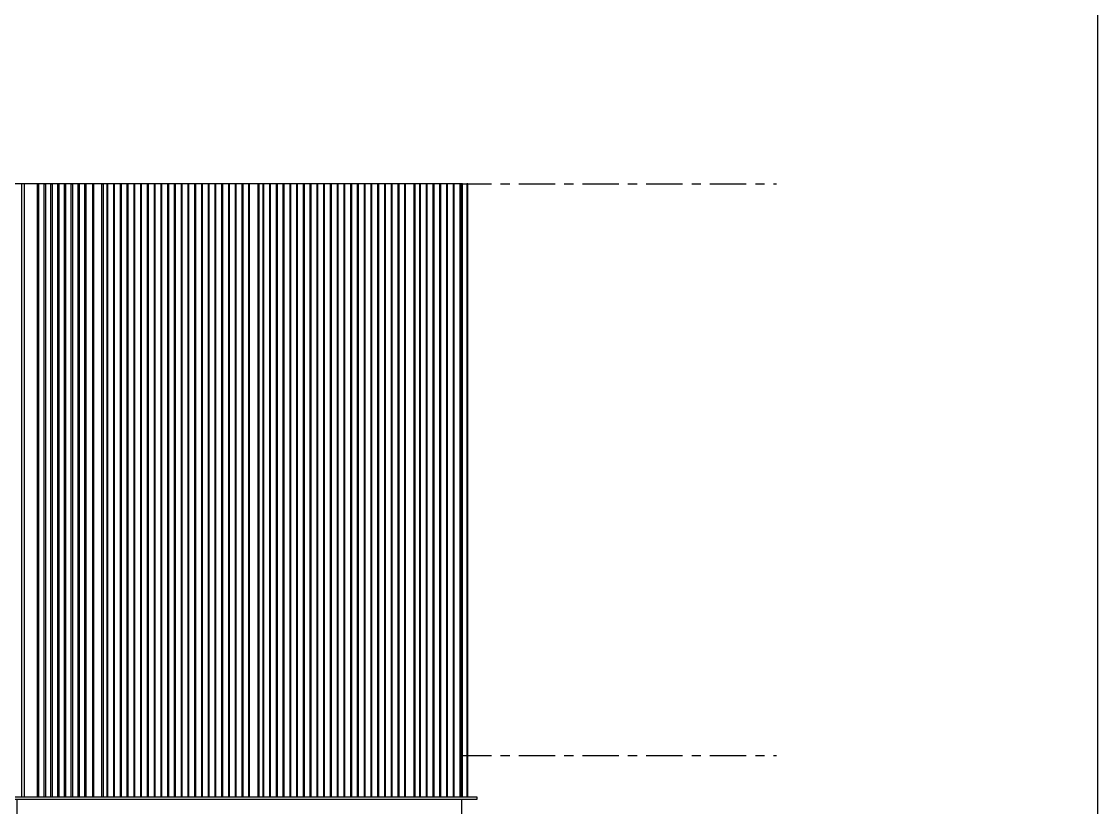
# Model space of a CAD drawing. Header units: millimetres. Extents: x 3774 to 718460, y -768339 to 192544.
# Drawn here: x 513842 to 519016, y -722317 to -718537 of the extents above; entities that cross this region are included whole.
import ezdxf
from ezdxf.xclip import XClip

# ---------------------------------------------------------------- set-up
doc = ezdxf.new("R2010")
doc.units = ezdxf.units.MM
doc.header["$XCLIPFRAME"] = 0
doc.set_wipeout_variables(frame=1)
for name, pattern in [('TA_GL_000.70000', [1.925, 0.7, -0.175, 0.175, -0.175, 0.7]), ('XKITLINE00', [0]), ('XKITLINE02', [4, 2, -2])]:
    doc.linetypes.add(name, pattern=pattern)
for name, color, linetype in [('000 - 0_SYM_DWG_GRIDLINE_MAIN_COLOR_251', 7, 'Continuous'), ('010 - ASPG_FRAMING_SUB_COLOR_2', 7, 'Continuous'), ('010 - ASPG_FRAMING_SUB_COLOR_3', 7, 'Continuous'), ('010 - ASPG_FRAMING_WIPEOUT_', 7, 'Continuous'), ('DIM', 7, 'Continuous')]:
    doc.layers.add(name, color=color, linetype=linetype)
doc.layers.add('Bolt', color=7, linetype='Continuous', lineweight=0)
doc.layers.add('Part', color=7, linetype='Continuous', lineweight=0)
doc.styles.add('TA', font='', dxfattribs={"height": 4.5})
doc.styles.get('TA').set_extended_font_data('Cordia New')

# ---------------------------------------------------------------- blocks, each defined once
blk = doc.blocks.new('W-1-PP19-ST-ENT2_20260406-084955_STANDARD_PAPER_BLOCK')
at = {"layer": 'DIM', "color": 7}
blk.add_lwpolyline([(775, 0), (0, 0), (0, 443.999987), (775, 443.999987)], close=True, dxfattribs=at)
blk = doc.blocks.new('*U6352')
at = {"layer": '000 - 0_SYM_DWG_GRIDLINE_MAIN_COLOR_251', "color": 7, "linetype": 'ByBlock', "ltscale": 5}
blk.add_line((70, 0), (-169.15, 0), dxfattribs=at)
at = {"layer": '000 - 0_SYM_DWG_GRIDLINE_MAIN_COLOR_251', "color": 7}
blk.add_point((-99.15, 0), dxfattribs=at)
at = {"color": 7, "style": 'TA', "flags": 1}
blk.add_attdef('LOCATION', (6, -6), '', height=4.5, rotation=270, dxfattribs=at)
blk = doc.blocks.new('W-1-PP19-SE-ENT3_20260407-142914_PP19_ENT3_ELE4_DIMS_2')
at = {"layer": '000 - 0_SYM_DWG_GRIDLINE_MAIN_COLOR_251', "color": 7, "linetype": 'TA_GL_000.70000', "xscale": 50.00000000000003, "yscale": 50.00000000000003, "zscale": 50.00000000000003, "rotation": 180}
for p in [(-2517, 114550), (-2517, 111800)]:
    blk.add_blockref('*U6352', p, dxfattribs=at)
blk = doc.blocks.new('*A23056596')
at = {"layer": 'Part', "color": 7, "linetype": 'XKITLINE00', "lineweight": 0}
for p, q in [((2587.842118, -64.499902), (2586.150057, -64.499902)), ((2586.962118, -64.499902), (2587.020682, -64.339902)), ((2588.060682, -64.339902), (2587.842118, -64.499902))]:
    blk.add_line(p, q, dxfattribs=at)
blk = doc.blocks.new('*A23066597')
at = {"layer": 'Bolt'}
blk.add_hatch(color=7, dxfattribs=at).paths.add_polyline_path([(2587.022, -64.871), (2587.019, -64.881), (2587.015, -64.891), (2587.009, -64.899), (2587.001, -64.906), (2586.993, -64.912), (2586.984, -64.915), (2586.974, -64.916), (2586.965, -64.915), (2586.956, -64.912), (2586.947, -64.906), (2586.94, -64.899), (2586.934, -64.891), (2586.93, -64.881), (2586.927, -64.871), (2586.926, -64.86), (2586.927, -64.849), (2586.93, -64.838), (2586.934, -64.829), (2586.94, -64.82), (2586.947, -64.813), (2586.956, -64.808), (2586.965, -64.805), (2586.974, -64.804), (2586.984, -64.805), (2586.993, -64.808), (2587.001, -64.813), (2587.009, -64.82), (2587.015, -64.829), (2587.019, -64.838), (2587.022, -64.849), (2587.023, -64.86)], flags=17)
at = {"layer": 'Bolt', "color": 7, "linetype": 'XKITLINE00', "lineweight": 0}
blk.add_line((2586.943, -64.86), (2587.114, -64.86), dxfattribs=at)
blk = doc.blocks.new('*A23076598')
at = {"layer": 'Part', "color": 7, "linetype": 'XKITLINE00', "lineweight": 0}
for p, q in [((2586.150057, -64.499902), (2587.842118, -64.499902)), ((2586.962118, -64.579902), (2586.962118, -64.499902)), ((2587.842118, -64.579902), (2587.842118, -64.499902)), ((2586.150057, -64.579902), (2587.842118, -64.579902))]:
    blk.add_line(p, q, dxfattribs=at)
blk = doc.blocks.new('*A23086599')
at = {"layer": 'Part', "color": 7, "linetype": 'XKITLINE00', "lineweight": 0}
for p, q in [((2586.790579, -64.659902), (2586.790579, -64.579902)), ((2587.206272, -64.659902), (2587.206272, -64.579902)), ((2587.226272, -64.659902), (2587.226272, -64.619902)), ((2587.226272, -64.619902), (2587.446272, -64.619902)), ((2587.446272, -64.619902), (2587.446272, -64.579902))]:
    blk.add_line(p, q, dxfattribs=at)
blk = doc.blocks.new('*A23096600')
at = {"layer": 'Bolt'}
for points in [[(2586.847, -64.5), (2586.847, -64.58), (2586.486, -64.58), (2586.486, -64.5)], [(2587.487, -64.5), (2587.487, -64.58), (2587.126, -64.58), (2587.126, -64.5)]]:
    blk.add_hatch(color=7, dxfattribs=at).paths.add_polyline_path(points, flags=17)
at = {"layer": 'Bolt', "color": 7, "linetype": 'XKITLINE00', "lineweight": 0}
for p, q in [((2586.486, -64.5), (2586.486, -64.58)), ((2586.666, -64.437), (2586.666, -64.78)), ((2586.847, -64.5), (2586.847, -64.58)), ((2587.126, -64.5), (2587.126, -64.58)), ((2587.306, -64.437), (2587.306, -64.78)), ((2587.487, -64.5), (2587.487, -64.58))]:
    blk.add_line(p, q, dxfattribs=at)
blk = doc.blocks.new('*A23106601')
at = {"layer": 'Part', "color": 7, "linetype": 'XKITLINE00', "lineweight": 0}
for p, q in [((2587.13567, -67.707902), (2587.13567, -67.659902)), ((2587.13567, -67.707902), (2588.367055, -67.707902)), ((2587.967055, -67.707902), (2587.967055, -67.659902)), ((2588.367055, -67.707902), (2588.367055, -67.659902))]:
    blk.add_line(p, q, dxfattribs=at)
blk = doc.blocks.new('*A23116602')
at = {"layer": 'Part', "color": 7, "linetype": 'XKITLINE00', "lineweight": 0}
for p, q in [((2587.32367, -67.707902), (2587.32367, -68.507902)), ((2588.155055, -67.947902), (2588.155055, -67.707902)), ((2588.155055, -67.707902), (2588.179055, -67.707902)), ((2588.179055, -67.947902), (2588.179055, -67.707902)), ((2587.531516, -68.507902), (2588.155055, -67.947902)), ((2588.179055, -67.947902), (2587.555516, -68.507902)), ((2588.155055, -67.947902), (2588.179055, -67.947902)), ((2587.32367, -68.507902), (2587.555516, -68.507902))]:
    blk.add_line(p, q, dxfattribs=at)
blk = doc.blocks.new('*A23126603')
at = {"layer": 'Bolt'}
for points in [[(2587.451, -67.708), (2587.451, -67.66), (2587.812, -67.66), (2587.812, -67.708)], [(2587.555, -67.66), (2587.555, -67.612), (2587.708, -67.612), (2587.708, -67.66)]]:
    blk.add_hatch(color=7, dxfattribs=at).paths.add_polyline_path(points, flags=17)
at = {"layer": 'Bolt', "color": 7, "linetype": 'XKITLINE00', "lineweight": 0}
for p, q in [((2587.631, -67.771), (2587.631, -67.428)), ((2587.451, -67.708), (2587.451, -67.66)), ((2587.555, -67.66), (2587.555, -67.612)), ((2587.708, -67.66), (2587.708, -67.612)), ((2587.812, -67.708), (2587.812, -67.66))]:
    blk.add_line(p, q, dxfattribs=at)
at = {"layer": 'Bolt', "color": 7, "linetype": 'XKITLINE02', "lineweight": 0}
for p, q in [((2587.871, -67.771), (2587.871, -67.428)), ((2587.691, -67.708), (2587.691, -67.66)), ((2587.795, -67.66), (2587.795, -67.612)), ((2587.948, -67.66), (2587.948, -67.612)), ((2588.052, -67.708), (2588.052, -67.66))]:
    blk.add_line(p, q, dxfattribs=at)
blk = doc.blocks.new('*A23136604')
at = {"layer": 'Part', "color": 7, "linetype": 'XKITLINE00', "lineweight": 0}
for p, q in [((2593.536386, -67.707902), (2593.536386, -67.659902)), ((2593.536386, -67.707902), (2594.767771, -67.707902)), ((2594.367771, -67.707902), (2594.367771, -67.659902)), ((2594.767771, -67.707902), (2594.767771, -67.659902))]:
    blk.add_line(p, q, dxfattribs=at)
blk = doc.blocks.new('*A23146605')
at = {"layer": 'Part', "color": 7, "linetype": 'XKITLINE00', "lineweight": 0}
for p, q in [((2593.724386, -67.707902), (2593.724386, -68.507902)), ((2594.555771, -67.947902), (2594.555771, -67.707902)), ((2594.555771, -67.707902), (2594.579771, -67.707902)), ((2594.579771, -67.947902), (2594.579771, -67.707902)), ((2593.932232, -68.507902), (2594.555771, -67.947902)), ((2594.579771, -67.947902), (2593.956232, -68.507902)), ((2594.555771, -67.947902), (2594.579771, -67.947902)), ((2593.724386, -68.507902), (2593.956232, -68.507902))]:
    blk.add_line(p, q, dxfattribs=at)
blk = doc.blocks.new('*A23156606')
at = {"layer": 'Bolt'}
for points in [[(2593.852, -67.708), (2593.852, -67.66), (2594.212, -67.66), (2594.212, -67.708)], [(2593.956, -67.66), (2593.956, -67.612), (2594.109, -67.612), (2594.109, -67.66)]]:
    blk.add_hatch(color=7, dxfattribs=at).paths.add_polyline_path(points, flags=17)
at = {"layer": 'Bolt', "color": 7, "linetype": 'XKITLINE00', "lineweight": 0}
for p, q in [((2594.032, -67.771), (2594.032, -67.428)), ((2593.852, -67.708), (2593.852, -67.66)), ((2593.956, -67.66), (2593.956, -67.612)), ((2594.109, -67.66), (2594.109, -67.612)), ((2594.212, -67.708), (2594.212, -67.66))]:
    blk.add_line(p, q, dxfattribs=at)
at = {"layer": 'Bolt', "color": 7, "linetype": 'XKITLINE02', "lineweight": 0}
for p, q in [((2594.272, -67.771), (2594.272, -67.428)), ((2594.092, -67.708), (2594.092, -67.66)), ((2594.196, -67.66), (2594.196, -67.612)), ((2594.349, -67.66), (2594.349, -67.612)), ((2594.452, -67.708), (2594.452, -67.66))]:
    blk.add_line(p, q, dxfattribs=at)
blk = doc.blocks.new('*A23166607')
at = {"layer": 'Part', "color": 7, "linetype": 'XKITLINE00', "lineweight": 0}
for p, q in [((2593.536386, -79.707902), (2593.536386, -79.659902)), ((2593.536386, -79.707902), (2594.767771, -79.707902)), ((2594.367771, -79.707902), (2594.367771, -79.659902)), ((2594.767771, -79.707902), (2594.767771, -79.659902))]:
    blk.add_line(p, q, dxfattribs=at)
blk = doc.blocks.new('*A23176608')
at = {"layer": 'Part', "color": 7, "linetype": 'XKITLINE00', "lineweight": 0}
for p, q in [((2593.724386, -79.707902), (2593.724386, -80.507902)), ((2594.555771, -79.947902), (2594.555771, -79.707902)), ((2594.555771, -79.707902), (2594.579771, -79.707902)), ((2594.579771, -79.947902), (2594.579771, -79.707902)), ((2593.932232, -80.507902), (2594.555771, -79.947902)), ((2594.579771, -79.947902), (2593.956232, -80.507902)), ((2594.555771, -79.947902), (2594.579771, -79.947902)), ((2593.724386, -80.507902), (2593.956232, -80.507902))]:
    blk.add_line(p, q, dxfattribs=at)
blk = doc.blocks.new('*A23186609')
at = {"layer": 'Bolt'}
for points in [[(2593.852, -79.708), (2593.852, -79.66), (2594.212, -79.66), (2594.212, -79.708)], [(2593.956, -79.66), (2593.956, -79.612), (2594.109, -79.612), (2594.109, -79.66)]]:
    blk.add_hatch(color=7, dxfattribs=at).paths.add_polyline_path(points, flags=17)
at = {"layer": 'Bolt', "color": 7, "linetype": 'XKITLINE00', "lineweight": 0}
for p, q in [((2594.032, -79.771), (2594.032, -79.428)), ((2593.852, -79.708), (2593.852, -79.66)), ((2593.956, -79.66), (2593.956, -79.612)), ((2594.109, -79.66), (2594.109, -79.612)), ((2594.212, -79.708), (2594.212, -79.66))]:
    blk.add_line(p, q, dxfattribs=at)
at = {"layer": 'Bolt', "color": 7, "linetype": 'XKITLINE02', "lineweight": 0}
for p, q in [((2594.272, -79.771), (2594.272, -79.428)), ((2594.092, -79.708), (2594.092, -79.66)), ((2594.196, -79.66), (2594.196, -79.612)), ((2594.349, -79.66), (2594.349, -79.612)), ((2594.452, -79.708), (2594.452, -79.66))]:
    blk.add_line(p, q, dxfattribs=at)
blk = doc.blocks.new('*A23196610')
at = {"layer": 'Bolt'}
for points in [[(2593.249, -64.5), (2593.249, -64.58), (2592.888, -64.58), (2592.888, -64.5)], [(2593.889, -64.5), (2593.889, -64.58), (2593.528, -64.58), (2593.528, -64.5)]]:
    blk.add_hatch(color=7, dxfattribs=at).paths.add_polyline_path(points, flags=17)
at = {"layer": 'Bolt', "color": 7, "linetype": 'XKITLINE00', "lineweight": 0}
for p, q in [((2592.888, -64.5), (2592.888, -64.58)), ((2593.069, -64.437), (2593.069, -64.78)), ((2593.249, -64.5), (2593.249, -64.58)), ((2593.528, -64.5), (2593.528, -64.58)), ((2593.709, -64.437), (2593.709, -64.78)), ((2593.889, -64.5), (2593.889, -64.58))]:
    blk.add_line(p, q, dxfattribs=at)
blk = doc.blocks.new('*A23206611')
at = {"layer": 'Bolt'}
blk.add_hatch(color=7, dxfattribs=at).paths.add_polyline_path([(2593.424, -64.871), (2593.422, -64.881), (2593.417, -64.891), (2593.411, -64.899), (2593.404, -64.906), (2593.395, -64.912), (2593.386, -64.915), (2593.377, -64.916), (2593.367, -64.915), (2593.358, -64.912), (2593.35, -64.906), (2593.342, -64.899), (2593.336, -64.891), (2593.332, -64.881), (2593.329, -64.871), (2593.328, -64.86), (2593.329, -64.849), (2593.332, -64.838), (2593.336, -64.829), (2593.342, -64.82), (2593.35, -64.813), (2593.358, -64.808), (2593.367, -64.805), (2593.377, -64.804), (2593.386, -64.805), (2593.395, -64.808), (2593.404, -64.813), (2593.411, -64.82), (2593.417, -64.829), (2593.422, -64.838), (2593.424, -64.849), (2593.425, -64.86)], flags=17)
at = {"layer": 'Bolt', "color": 7, "linetype": 'XKITLINE00', "lineweight": 0}
blk.add_line((2593.345, -64.86), (2593.517, -64.86), dxfattribs=at)
blk = doc.blocks.new('*A23216612')
at = {"layer": 'Part', "color": 7, "linetype": 'XKITLINE00', "lineweight": 0}
for p, q in [((2593.192899, -64.659902), (2593.192899, -64.579902)), ((2593.608592, -64.659902), (2593.608592, -64.579902)), ((2593.628592, -64.659902), (2593.628592, -64.619902)), ((2593.628592, -64.619902), (2593.848592, -64.619902)), ((2593.848592, -64.619902), (2593.848592, -64.579902))]:
    blk.add_line(p, q, dxfattribs=at)
blk = doc.blocks.new('*A23226613')
at = {"layer": 'Part', "color": 7, "linetype": 'XKITLINE00', "lineweight": 0}
for p, q in [((2592.314489, -64.339902), (2592.533053, -64.499902)), ((2594.244438, -64.499902), (2592.533053, -64.499902)), ((2593.364438, -64.499902), (2593.423002, -64.339902)), ((2594.463002, -64.339902), (2594.244438, -64.499902))]:
    blk.add_line(p, q, dxfattribs=at)
blk = doc.blocks.new('*A23236614')
at = {"layer": 'Part', "color": 7, "linetype": 'XKITLINE00', "lineweight": 0}
for p, q in [((2594.244438, -64.499902), (2592.533053, -64.499902)), ((2592.533053, -64.499902), (2592.533053, -64.579902)), ((2593.364438, -64.579902), (2593.364438, -64.499902)), ((2594.244438, -64.579902), (2594.244438, -64.499902)), ((2592.533053, -64.579902), (2594.244438, -64.579902))]:
    blk.add_line(p, q, dxfattribs=at)
blk = doc.blocks.new('*A23246615')
at = {"layer": 'Part', "color": 7, "linetype": 'XKITLINE00', "lineweight": 0}
for p, q in [((2592.533053, -81.379902), (2592.314489, -81.539902)), ((2594.244438, -81.379902), (2592.533053, -81.379902)), ((2593.423002, -81.539902), (2593.364438, -81.379902)), ((2594.244438, -81.379902), (2594.463002, -81.539902))]:
    blk.add_line(p, q, dxfattribs=at)
blk = doc.blocks.new('*A23256616')
at = {"layer": 'Bolt'}
blk.add_hatch(color=7, dxfattribs=at).paths.add_polyline_path([(2593.252, -80.968), (2593.27, -80.964), (2593.443, -80.964), (2593.462, -80.968), (2593.478, -80.98), (2593.488, -80.998), (2593.492, -81.02), (2593.488, -81.041), (2593.478, -81.059), (2593.462, -81.072), (2593.443, -81.076), (2593.27, -81.076), (2593.252, -81.072), (2593.236, -81.059), (2593.225, -81.041), (2593.222, -81.02), (2593.225, -80.998), (2593.236, -80.98)], flags=17)
at = {"layer": 'Bolt', "color": 7, "linetype": 'XKITLINE00', "lineweight": 0}
blk.add_line((2593.432, -81.02), (2593.261, -81.02), dxfattribs=at)
blk = doc.blocks.new('*A23266617')
at = {"layer": 'Part', "color": 7, "linetype": 'XKITLINE00', "lineweight": 0}
for p, q in [((2593.47973, -80.819902), (2593.148899, -80.819902)), ((2593.148899, -80.819902), (2593.148899, -81.259902)), ((2593.564592, -81.259902), (2592.928899, -81.259902)), ((2592.928899, -81.299902), (2592.928899, -81.259902)), ((2593.344592, -81.299902), (2593.344592, -81.259902)), ((2593.564592, -81.219902), (2593.564592, -81.259902)), ((2593.584592, -81.299902), (2593.584592, -81.219902))]:
    blk.add_line(p, q, dxfattribs=at)
blk = doc.blocks.new('*A23276618')
at = {"layer": 'Bolt'}
for points in [[(2593.249, -81.3), (2593.249, -81.38), (2592.888, -81.38), (2592.888, -81.3)], [(2593.889, -81.3), (2593.889, -81.38), (2593.528, -81.38), (2593.528, -81.3)]]:
    blk.add_hatch(color=7, dxfattribs=at).paths.add_polyline_path(points, flags=17)
at = {"layer": 'Bolt', "color": 7, "linetype": 'XKITLINE00', "lineweight": 0}
for p, q in [((2593.069, -81.443), (2593.069, -81.1)), ((2593.709, -81.443), (2593.709, -81.1)), ((2592.888, -81.38), (2592.888, -81.3)), ((2593.249, -81.38), (2593.249, -81.3)), ((2593.528, -81.38), (2593.528, -81.3)), ((2593.889, -81.38), (2593.889, -81.3))]:
    blk.add_line(p, q, dxfattribs=at)
blk = doc.blocks.new('*A23286619')
at = {"layer": 'Part', "color": 7, "linetype": 'XKITLINE00', "lineweight": 0}
for p, q in [((2594.244438, -81.299902), (2592.533053, -81.299902)), ((2592.533053, -81.379902), (2592.533053, -81.299902)), ((2594.244438, -81.379902), (2592.533053, -81.379902)), ((2593.364438, -81.379902), (2593.364438, -81.299902)), ((2594.244438, -81.299902), (2594.244438, -81.379902))]:
    blk.add_line(p, q, dxfattribs=at)
blk = doc.blocks.new('*A23296620')
at = {"layer": 'Part', "color": 7, "linetype": 'XKITLINE00', "lineweight": 0}
for p, q in [((2593.935156, -64.659902), (2592.842335, -64.659902)), ((2592.842335, -67.139902), (2592.842335, -64.659902)), ((2592.897761, -67.139902), (2592.897761, -64.659902)), ((2593.085761, -67.139902), (2593.085761, -64.659902)), ((2593.47973, -67.139902), (2593.47973, -64.659902)), ((2593.535156, -64.659902), (2593.535156, -67.139902)), ((2593.935156, -67.139902), (2593.935156, -64.659902)), ((2592.842335, -79.139902), (2592.842335, -67.659902)), ((2592.897761, -79.139902), (2592.897761, -67.659902)), ((2593.085761, -79.139902), (2593.085761, -67.659902)), ((2593.47973, -79.139902), (2593.47973, -67.659902)), ((2593.535156, -79.139902), (2593.535156, -67.659902)), ((2593.935156, -79.139902), (2593.935156, -68.507902)), ((2592.842335, -81.219902), (2592.842335, -79.659902)), ((2592.897761, -81.219902), (2592.897761, -79.659902)), ((2593.085761, -81.219902), (2593.085761, -79.659902)), ((2593.47973, -81.219902), (2593.47973, -79.659902)), ((2593.535156, -81.219902), (2593.535156, -79.659902)), ((2593.935156, -81.219902), (2593.935156, -80.507902)), ((2593.148899, -81.219902), (2592.842335, -81.219902)), ((2593.47973, -81.219902), (2593.935156, -81.219902))]:
    blk.add_line(p, q, dxfattribs=at)
blk = doc.blocks.new('*A23356626')
at = {"layer": 'Part', "color": 7, "linetype": 'XKITLINE00', "lineweight": 0}
for p, q in [((2594.364986, -64.659902), (2593.935156, -64.659902)), ((2594.300986, -67.139902), (2594.300986, -64.659902)), ((2594.364986, -64.659902), (2594.364986, -67.139902)), ((2594.300986, -79.139902), (2594.300986, -68.198278)), ((2594.364986, -79.139902), (2594.364986, -68.140799)), ((2594.300986, -81.219902), (2594.300986, -80.198278)), ((2594.364986, -81.219902), (2594.364986, -80.140799)), ((2594.364986, -81.219902), (2594.204986, -81.219902))]:
    blk.add_line(p, q, dxfattribs=at)
blk = doc.blocks.new('*A23366627')
at = {"layer": 'Part', "color": 7, "linetype": 'XKITLINE00', "lineweight": 0}
for p, q in [((2595.324993, -67.707902), (2594.767771, -67.707902)), ((2595.324993, -67.659902), (2595.324993, -67.707902))]:
    blk.add_line(p, q, dxfattribs=at)
blk = doc.blocks.new('*A23376628')
at = {"layer": 'Part', "color": 7, "linetype": 'XKITLINE00', "lineweight": 0}
for p, q in [((2595.324993, -67.947902), (2595.324993, -67.707902)), ((2594.604993, -68.507902), (2595.324993, -67.947902)), ((2594.364993, -68.507902), (2594.604993, -68.507902))]:
    blk.add_line(p, q, dxfattribs=at)
blk = doc.blocks.new('*A23386629')
at = {"layer": 'Bolt'}
for points in [[(2594.669, -67.708), (2594.669, -67.66), (2595.021, -67.66), (2595.021, -67.708)], [(2594.789, -67.66), (2594.789, -67.612), (2594.901, -67.612), (2594.901, -67.66)]]:
    blk.add_hatch(color=7, dxfattribs=at).paths.add_polyline_path(points, flags=17)
at = {"layer": 'Bolt', "color": 7, "linetype": 'XKITLINE00', "lineweight": 0}
for p, q in [((2594.845, -67.771), (2594.845, -67.428)), ((2594.669, -67.708), (2594.669, -67.66)), ((2594.789, -67.66), (2594.789, -67.612)), ((2594.901, -67.66), (2594.901, -67.612)), ((2595.021, -67.708), (2595.021, -67.66))]:
    blk.add_line(p, q, dxfattribs=at)
at = {"layer": 'Bolt', "color": 7, "linetype": 'XKITLINE02', "lineweight": 0}
for p, q in [((2594.845, -67.771), (2594.845, -67.428)), ((2594.669, -67.708), (2594.669, -67.66)), ((2594.789, -67.66), (2594.789, -67.612)), ((2594.901, -67.66), (2594.901, -67.612)), ((2595.021, -67.708), (2595.021, -67.66))]:
    blk.add_line(p, q, dxfattribs=at)
blk = doc.blocks.new('*A23396630')
at = {"layer": 'Bolt'}
blk.add_hatch(color=7, dxfattribs=at).paths.add_polyline_path([(2594.141, -64.5), (2594.141, -64.58), (2593.789, -64.58), (2593.789, -64.5)], flags=17)
at = {"layer": 'Bolt', "color": 7, "linetype": 'XKITLINE00', "lineweight": 0}
for p, q in [((2593.789, -64.5), (2593.789, -64.58)), ((2593.965, -64.437), (2593.965, -64.78)), ((2594.141, -64.5), (2594.141, -64.58))]:
    blk.add_line(p, q, dxfattribs=at)
at = {"layer": 'Bolt', "color": 7, "linetype": 'XKITLINE02', "lineweight": 0}
for p, q in [((2593.789, -64.5), (2593.789, -64.58)), ((2593.965, -64.437), (2593.965, -64.78)), ((2594.141, -64.5), (2594.141, -64.58))]:
    blk.add_line(p, q, dxfattribs=at)
blk = doc.blocks.new('*A23406631')
at = {"layer": 'Bolt'}
blk.add_hatch(color=7, dxfattribs=at).paths.add_polyline_path([(2594.02, -64.871), (2594.017, -64.881), (2594.012, -64.891), (2594.005, -64.899), (2593.996, -64.906), (2593.986, -64.912), (2593.976, -64.915), (2593.965, -64.916), (2593.954, -64.915), (2593.944, -64.912), (2593.934, -64.906), (2593.925, -64.899), (2593.918, -64.891), (2593.913, -64.881), (2593.91, -64.871), (2593.909, -64.86), (2593.91, -64.849), (2593.913, -64.838), (2593.918, -64.829), (2593.925, -64.82), (2593.934, -64.813), (2593.944, -64.808), (2593.954, -64.805), (2593.965, -64.804), (2593.976, -64.805), (2593.986, -64.808), (2593.996, -64.813), (2594.005, -64.82), (2594.012, -64.829), (2594.017, -64.838), (2594.02, -64.849), (2594.021, -64.86)], flags=17)
at = {"layer": 'Bolt', "color": 7, "linetype": 'XKITLINE00', "lineweight": 0}
for p, q in [((2593.853, -64.86), (2594.077, -64.86)), ((2593.965, -64.748), (2593.965, -64.972))]:
    blk.add_line(p, q, dxfattribs=at)
blk = doc.blocks.new('*A23416632')
at = {"layer": 'Part', "color": 7, "linetype": 'XKITLINE00', "lineweight": 0}
for p, q in [((2593.724986, -64.659902), (2593.724986, -64.619902)), ((2594.204986, -64.659902), (2594.204986, -64.579902))]:
    blk.add_line(p, q, dxfattribs=at)
blk = doc.blocks.new('*A23426633')
at = {"layer": 'Part', "color": 7, "linetype": 'XKITLINE00', "lineweight": 0}
for p, q in [((2594.244438, -64.499902), (2594.444986, -64.499902)), ((2594.444986, -64.499902), (2594.604986, -64.339902))]:
    blk.add_line(p, q, dxfattribs=at)
blk = doc.blocks.new('*A23436634')
at = {"layer": 'Part', "color": 7, "linetype": 'XKITLINE00', "lineweight": 0}
for p, q in [((2594.444986, -64.499902), (2594.244438, -64.499902)), ((2594.444986, -64.579902), (2594.444986, -64.499902)), ((2594.244438, -64.579902), (2594.444986, -64.579902))]:
    blk.add_line(p, q, dxfattribs=at)
blk = doc.blocks.new('*A23446635')
at = {"layer": 'Part', "color": 7, "linetype": 'XKITLINE00', "lineweight": 0}
for p, q in [((2578.286233, -59.539902), (2578.284987, -59.539902)), ((2578.286233, -64.339902), (2578.286233, -59.539902)), ((2578.286233, -59.539902), (2595.364986, -59.539902)), ((2595.364986, -59.539902), (2595.364986, -64.339902)), ((2578.284987, -64.339902), (2578.286233, -64.339902)), ((2578.286233, -64.339902), (2595.364986, -64.339902))]:
    blk.add_line(p, q, dxfattribs=at)
blk = doc.blocks.new('*A23456636')
at = {"layer": 'Part', "color": 7, "linetype": 'XKITLINE00', "lineweight": 0}
for p, q in [((2577.771566, -67.659902), (2577.771566, -67.139902)), ((2577.771566, -67.139902), (2595.36241, -67.139902)), ((2577.826989, -67.139902), (2577.826989, -67.611902)), ((2578.582135, -67.611902), (2578.582135, -67.139902)), ((2578.637558, -67.139902), (2578.637558, -67.659902)), ((2595.36241, -67.659902), (2595.36241, -67.139902)), ((2595.36241, -67.659902), (2577.771566, -67.659902)), ((2577.826989, -67.611902), (2578.582135, -67.611902))]:
    blk.add_line(p, q, dxfattribs=at)
blk = doc.blocks.new('*A23466637')
at = {"layer": 'Part', "color": 7, "linetype": 'XKITLINE00', "lineweight": 0}
for p, q in [((2577.771566, -79.659902), (2577.771566, -79.139902)), ((2577.771566, -79.139902), (2595.36241, -79.139902)), ((2577.826989, -79.139902), (2577.826989, -79.611902)), ((2578.582135, -79.611902), (2578.582135, -79.139902)), ((2578.637558, -79.139902), (2578.637558, -79.659902)), ((2595.36241, -79.659902), (2595.36241, -79.139902)), ((2595.36241, -79.659902), (2577.771566, -79.659902)), ((2577.826989, -79.611902), (2578.582135, -79.611902))]:
    blk.add_line(p, q, dxfattribs=at)
blk = doc.blocks.new('*A23476638')
at = {"layer": 'Part', "color": 7, "linetype": 'XKITLINE00', "lineweight": 0}
for p, q in [((2578.286233, -81.539902), (2578.284987, -81.539902)), ((2578.286233, -86.339902), (2578.286233, -81.539902)), ((2578.286233, -81.539902), (2595.364986, -81.539902)), ((2595.364986, -81.539902), (2595.364986, -86.339902)), ((2578.284987, -86.339902), (2578.286233, -86.339902)), ((2578.286233, -86.339902), (2595.364986, -86.339902))]:
    blk.add_line(p, q, dxfattribs=at)
blk = doc.blocks.new('*A23506641')
at = {"layer": 'Part', "color": 7, "linetype": 'XKITLINE00', "lineweight": 0}
for p, q in [((2587.532836, -64.659902), (2586.440015, -64.659902)), ((2586.440015, -67.139902), (2586.440015, -64.659902)), ((2586.495441, -67.139902), (2586.495441, -64.659902)), ((2586.683441, -67.139902), (2586.683441, -64.659902)), ((2587.07741, -67.139902), (2587.07741, -64.659902)), ((2587.132836, -64.659902), (2587.132836, -67.139902)), ((2587.532836, -67.139902), (2587.532836, -64.659902)), ((2586.440015, -79.139902), (2586.440015, -67.659902)), ((2586.495441, -79.139902), (2586.495441, -67.659902)), ((2586.683441, -79.139902), (2586.683441, -67.659902)), ((2587.07741, -79.139902), (2587.07741, -67.659902)), ((2587.132836, -79.139902), (2587.132836, -67.659902)), ((2587.532836, -79.139902), (2587.532836, -68.507902)), ((2586.440015, -81.219902), (2586.440015, -79.659902)), ((2586.495441, -81.219902), (2586.495441, -79.659902)), ((2586.683441, -81.219902), (2586.683441, -79.659902)), ((2587.07741, -81.219902), (2587.07741, -79.659902)), ((2587.132836, -81.219902), (2587.132836, -79.659902)), ((2587.532836, -81.219902), (2587.532836, -80.507902)), ((2586.746579, -81.219902), (2586.440015, -81.219902)), ((2587.07741, -81.219902), (2587.532836, -81.219902))]:
    blk.add_line(p, q, dxfattribs=at)
blk = doc.blocks.new('*A23666657')
at = {"layer": 'Part', "color": 7, "linetype": 'XKITLINE00', "lineweight": 0}
for p, q in [((2586.150057, -81.379902), (2587.842118, -81.379902)), ((2587.020682, -81.539902), (2586.962118, -81.379902)), ((2587.842118, -81.379902), (2588.060682, -81.539902))]:
    blk.add_line(p, q, dxfattribs=at)
blk = doc.blocks.new('*A23676658')
at = {"layer": 'Bolt'}
blk.add_hatch(color=7, dxfattribs=at).paths.add_polyline_path([(2586.849, -80.968), (2586.868, -80.964), (2587.041, -80.964), (2587.06, -80.968), (2587.075, -80.98), (2587.086, -80.998), (2587.09, -81.02), (2587.086, -81.041), (2587.075, -81.059), (2587.06, -81.072), (2587.041, -81.076), (2586.868, -81.076), (2586.849, -81.072), (2586.834, -81.059), (2586.823, -81.041), (2586.819, -81.02), (2586.823, -80.998), (2586.834, -80.98)], flags=17)
at = {"layer": 'Bolt', "color": 7, "linetype": 'XKITLINE00', "lineweight": 0}
blk.add_line((2587.03, -81.02), (2586.858, -81.02), dxfattribs=at)
blk = doc.blocks.new('*A23686659')
at = {"layer": 'Part', "color": 7, "linetype": 'XKITLINE00', "lineweight": 0}
for p, q in [((2587.842118, -81.299902), (2586.150057, -81.299902)), ((2587.842118, -81.379902), (2586.150057, -81.379902)), ((2586.962118, -81.379902), (2586.962118, -81.299902)), ((2587.842118, -81.299902), (2587.842118, -81.379902))]:
    blk.add_line(p, q, dxfattribs=at)
blk = doc.blocks.new('*A23696660')
at = {"layer": 'Part', "color": 7, "linetype": 'XKITLINE00', "lineweight": 0}
for p, q in [((2587.07741, -80.819902), (2586.746579, -80.819902)), ((2586.746579, -80.819902), (2586.746579, -81.259902)), ((2587.162272, -81.259902), (2586.526579, -81.259902)), ((2586.526579, -81.299902), (2586.526579, -81.259902)), ((2586.942272, -81.299902), (2586.942272, -81.259902)), ((2587.162272, -81.219902), (2587.162272, -81.259902)), ((2587.182272, -81.299902), (2587.182272, -81.219902))]:
    blk.add_line(p, q, dxfattribs=at)
blk = doc.blocks.new('*A23706661')
at = {"layer": 'Bolt'}
for points in [[(2586.847, -81.3), (2586.847, -81.38), (2586.486, -81.38), (2586.486, -81.3)], [(2587.487, -81.3), (2587.487, -81.38), (2587.126, -81.38), (2587.126, -81.3)]]:
    blk.add_hatch(color=7, dxfattribs=at).paths.add_polyline_path(points, flags=17)
at = {"layer": 'Bolt', "color": 7, "linetype": 'XKITLINE00', "lineweight": 0}
for p, q in [((2586.666, -81.443), (2586.666, -81.1)), ((2587.306, -81.443), (2587.306, -81.1)), ((2586.486, -81.38), (2586.486, -81.3)), ((2586.847, -81.38), (2586.847, -81.3)), ((2587.126, -81.38), (2587.126, -81.3)), ((2587.487, -81.38), (2587.487, -81.3))]:
    blk.add_line(p, q, dxfattribs=at)
blk = doc.blocks.new('*A23716662')
at = {"layer": 'Part', "color": 7, "linetype": 'XKITLINE00', "lineweight": 0}
for p, q in [((2587.13567, -79.707902), (2587.13567, -79.659902)), ((2587.13567, -79.707902), (2588.367055, -79.707902)), ((2587.967055, -79.707902), (2587.967055, -79.659902)), ((2588.367055, -79.707902), (2588.367055, -79.659902))]:
    blk.add_line(p, q, dxfattribs=at)
blk = doc.blocks.new('*A23726663')
at = {"layer": 'Part', "color": 7, "linetype": 'XKITLINE00', "lineweight": 0}
for p, q in [((2587.32367, -79.707902), (2587.32367, -80.507902)), ((2588.155055, -79.947902), (2588.155055, -79.707902)), ((2588.155055, -79.707902), (2588.179055, -79.707902)), ((2588.179055, -79.947902), (2588.179055, -79.707902)), ((2587.531516, -80.507902), (2588.155055, -79.947902)), ((2588.179055, -79.947902), (2587.555516, -80.507902)), ((2588.155055, -79.947902), (2588.179055, -79.947902)), ((2587.32367, -80.507902), (2587.555516, -80.507902))]:
    blk.add_line(p, q, dxfattribs=at)
blk = doc.blocks.new('*A23736664')
at = {"layer": 'Bolt'}
for points in [[(2587.451, -79.708), (2587.451, -79.66), (2587.812, -79.66), (2587.812, -79.708)], [(2587.555, -79.66), (2587.555, -79.612), (2587.708, -79.612), (2587.708, -79.66)]]:
    blk.add_hatch(color=7, dxfattribs=at).paths.add_polyline_path(points, flags=17)
at = {"layer": 'Bolt', "color": 7, "linetype": 'XKITLINE00', "lineweight": 0}
for p, q in [((2587.631, -79.771), (2587.631, -79.428)), ((2587.451, -79.708), (2587.451, -79.66)), ((2587.555, -79.66), (2587.555, -79.612)), ((2587.708, -79.66), (2587.708, -79.612)), ((2587.812, -79.708), (2587.812, -79.66))]:
    blk.add_line(p, q, dxfattribs=at)
at = {"layer": 'Bolt', "color": 7, "linetype": 'XKITLINE02', "lineweight": 0}
for p, q in [((2587.871, -79.771), (2587.871, -79.428)), ((2587.691, -79.708), (2587.691, -79.66)), ((2587.795, -79.66), (2587.795, -79.612)), ((2587.948, -79.66), (2587.948, -79.612)), ((2588.052, -79.708), (2588.052, -79.66))]:
    blk.add_line(p, q, dxfattribs=at)
blk = doc.blocks.new('*A23866677')
at = {"layer": 'Part', "color": 7, "linetype": 'XKITLINE00', "lineweight": 0}
blk.add_line((2595.364986, -86.339902), (2595.364986, -81.539902), dxfattribs=at)
blk = doc.blocks.new('*A23876678')
at = {"layer": 'Part', "color": 7, "linetype": 'XKITLINE00', "lineweight": 0}
for p, q in [((2595.364993, -67.139902), (2595.36241, -67.139902)), ((2595.364993, -67.659902), (2595.364993, -67.139902)), ((2595.36241, -67.659902), (2595.364993, -67.659902))]:
    blk.add_line(p, q, dxfattribs=at)
blk = doc.blocks.new('*A23886679')
at = {"layer": 'Part', "color": 7, "linetype": 'XKITLINE00', "lineweight": 0}
for p, q in [((2595.364993, -79.139902), (2595.36241, -79.139902)), ((2595.364993, -79.659902), (2595.364993, -79.139902)), ((2595.36241, -79.659902), (2595.364993, -79.659902))]:
    blk.add_line(p, q, dxfattribs=at)
blk = doc.blocks.new('*A23946685')
at = {"layer": 'Part', "color": 7, "linetype": 'XKITLINE00', "lineweight": 0}
for p, q in [((2594.244438, -81.299902), (2594.444986, -81.299902)), ((2594.444986, -81.379902), (2594.244438, -81.379902)), ((2594.444986, -81.299902), (2594.444986, -81.379902))]:
    blk.add_line(p, q, dxfattribs=at)
blk = doc.blocks.new('*A23956686')
at = {"layer": 'Bolt'}
blk.add_hatch(color=7, dxfattribs=at).paths.add_polyline_path([(2594.141, -81.3), (2594.141, -81.38), (2593.789, -81.38), (2593.789, -81.3)], flags=17)
at = {"layer": 'Bolt', "color": 7, "linetype": 'XKITLINE00', "lineweight": 0}
for p, q in [((2593.965, -81.443), (2593.965, -81.1)), ((2593.789, -81.38), (2593.789, -81.3)), ((2594.141, -81.38), (2594.141, -81.3))]:
    blk.add_line(p, q, dxfattribs=at)
at = {"layer": 'Bolt', "color": 7, "linetype": 'XKITLINE02', "lineweight": 0}
for p, q in [((2593.965, -81.443), (2593.965, -81.1)), ((2593.789, -81.38), (2593.789, -81.3)), ((2594.141, -81.38), (2594.141, -81.3))]:
    blk.add_line(p, q, dxfattribs=at)
blk = doc.blocks.new('*A23966687')
at = {"layer": 'Part', "color": 7, "linetype": 'XKITLINE00', "lineweight": 0}
for p, q in [((2594.204986, -80.819902), (2593.935156, -80.819902)), ((2594.204986, -81.299902), (2594.204986, -80.819902)), ((2593.724986, -81.219902), (2593.724986, -81.299902)), ((2594.204986, -81.259902), (2593.724986, -81.259902))]:
    blk.add_line(p, q, dxfattribs=at)
blk = doc.blocks.new('*A23976688')
at = {"layer": 'Bolt'}
blk.add_hatch(color=7, dxfattribs=at).paths.add_polyline_path([(2593.844, -80.968), (2593.865, -80.964), (2594.065, -80.964), (2594.086, -80.968), (2594.105, -80.98), (2594.117, -80.998), (2594.121, -81.02), (2594.117, -81.041), (2594.105, -81.059), (2594.086, -81.072), (2594.065, -81.076), (2593.865, -81.076), (2593.844, -81.072), (2593.825, -81.059), (2593.813, -81.041), (2593.809, -81.02), (2593.813, -80.998), (2593.825, -80.98)], flags=17)
at = {"layer": 'Bolt', "color": 7, "linetype": 'XKITLINE00', "lineweight": 0}
for p, q in [((2593.853, -81.02), (2594.077, -81.02)), ((2593.965, -81.132), (2593.965, -80.908))]:
    blk.add_line(p, q, dxfattribs=at)
blk = doc.blocks.new('*A23986689')
at = {"layer": 'Part', "color": 7, "linetype": 'XKITLINE00', "lineweight": 0}
for p, q in [((2594.444986, -81.379902), (2594.244438, -81.379902)), ((2594.604986, -81.539902), (2594.444986, -81.379902))]:
    blk.add_line(p, q, dxfattribs=at)
blk = doc.blocks.new('*A23996690')
at = {"layer": 'Bolt'}
for points in [[(2594.669, -79.708), (2594.669, -79.66), (2595.021, -79.66), (2595.021, -79.708)], [(2594.789, -79.66), (2594.789, -79.612), (2594.901, -79.612), (2594.901, -79.66)]]:
    blk.add_hatch(color=7, dxfattribs=at).paths.add_polyline_path(points, flags=17)
at = {"layer": 'Bolt', "color": 7, "linetype": 'XKITLINE00', "lineweight": 0}
for p, q in [((2594.845, -79.771), (2594.845, -79.428)), ((2594.669, -79.708), (2594.669, -79.66)), ((2594.789, -79.66), (2594.789, -79.612)), ((2594.901, -79.66), (2594.901, -79.612)), ((2595.021, -79.708), (2595.021, -79.66))]:
    blk.add_line(p, q, dxfattribs=at)
at = {"layer": 'Bolt', "color": 7, "linetype": 'XKITLINE02', "lineweight": 0}
for p, q in [((2594.845, -79.771), (2594.845, -79.428)), ((2594.669, -79.708), (2594.669, -79.66)), ((2594.789, -79.66), (2594.789, -79.612)), ((2594.901, -79.66), (2594.901, -79.612)), ((2595.021, -79.708), (2595.021, -79.66))]:
    blk.add_line(p, q, dxfattribs=at)
blk = doc.blocks.new('*A24006691')
at = {"layer": 'Part', "color": 7, "linetype": 'XKITLINE00', "lineweight": 0}
for p, q in [((2595.324993, -79.947902), (2595.324993, -79.707902)), ((2594.604993, -80.507902), (2595.324993, -79.947902)), ((2594.364993, -80.507902), (2594.604993, -80.507902))]:
    blk.add_line(p, q, dxfattribs=at)
blk = doc.blocks.new('*A24016692')
at = {"layer": 'Part', "color": 7, "linetype": 'XKITLINE00', "lineweight": 0}
for p, q in [((2595.324993, -79.707902), (2594.767771, -79.707902)), ((2595.324993, -79.659902), (2595.324993, -79.707902))]:
    blk.add_line(p, q, dxfattribs=at)
blk = doc.blocks.new('*A24026693')
at = {"layer": 'Part', "color": 7, "linetype": 'XKITLINE00', "lineweight": 0}
blk.add_line((2595.364986, -64.339902), (2595.364986, -59.539902), dxfattribs=at)
blk = doc.blocks.new('*A20396370')
at = {"layer": 'Part', "color": 7, "linetype": 'XKITLINE00', "lineweight": 0}
for p, q in [((2581.832366, -67.139902), (2581.832366, -64.339902)), ((2584.950057, -67.139902), (2584.950057, -64.339902)), ((2586.150057, -67.139902), (2586.150057, -64.339902)), ((2581.832366, -79.139902), (2581.832366, -67.659902)), ((2584.950057, -79.139902), (2584.950057, -67.659902)), ((2586.150057, -79.139902), (2586.150057, -67.659902)), ((2581.832366, -81.539902), (2581.832366, -79.659902)), ((2584.950057, -81.539902), (2584.950057, -79.659902)), ((2586.150057, -81.539902), (2586.150057, -79.659902)), ((2581.832366, -91.139902), (2581.832366, -86.339902)), ((2584.950057, -91.139902), (2584.950057, -86.339902)), ((2586.150057, -91.139902), (2586.150057, -86.339902)), ((2581.832366, -103.139902), (2581.832366, -91.659902)), ((2584.950057, -103.139902), (2584.950057, -91.659902)), ((2586.150057, -103.139902), (2586.150057, -91.659902)), ((2581.832366, -115.139902), (2581.832366, -103.659902)), ((2584.950057, -115.139902), (2584.950057, -103.659902)), ((2586.150057, -115.139902), (2586.150057, -103.659902)), ((2581.832366, -123.539902), (2581.832366, -115.659902)), ((2584.950057, -123.539902), (2584.950057, -115.659902)), ((2586.150057, -123.539902), (2586.150057, -115.659902))]:
    blk.add_line(p, q, dxfattribs=at)
blk = doc.blocks.new('W-1-PP19-SE-ENT3_20260407-143459_PP19_ENT3_SE_ELE4')
at = {"color": 7, "lineweight": 0, "xscale": 125, "yscale": 125, "zscale": 125}
for name in ['*A23446635', '*A24026693', '*A20396370', '*A23056596', '*A23096600', '*A23226613', '*A23196610', '*A23396630', '*A23426633', '*A23076598', '*A23506641', '*A23086599', '*A23066597', '*A23236614', '*A23296620', '*A23216612', '*A23206611', '*A23416632', '*A23406631', '*A23356626', '*A23436634', '*A23456636', '*A23876678', '*A23106601', '*A23116602', '*A23126603', '*A23136604', '*A23146605', '*A23156606', '*A23376628', '*A23386629', '*A23366627', '*A23466637', '*A23886679', '*A23716662', '*A23726663', '*A23736664', '*A23166607', '*A23176608', '*A23186609', '*A24006691', '*A23996690', '*A24016692', '*A23696660', '*A23676658', '*A23266617', '*A23256616', '*A23966687', '*A23976688', '*A23686659', '*A23666657', '*A23706661', '*A23246615', '*A23286619', '*A23276618', '*A23956686', '*A23946685', '*A23986689', '*A23476638', '*A23866677']:
    blk.add_blockref(name, (-320145.950375, 121992.48775), dxfattribs=at)
blk = doc.blocks.new('*U6698')
at = {"color": 7}
blk.add_wipeout([(0, 0), (15, 0), (15, 8350), (0, 8350)], dxfattribs=at)
blk.add_lwpolyline([(0, 0), (15, 0), (15, 8350), (0, 8350)], close=True, dxfattribs=at)
blk = doc.blocks.new('*U6705')
at = {"color": 7}
blk.add_wipeout([(0, -40), (2139.4, -40), (2139.4, 40), (0, 40)], dxfattribs=at).dxf.layer = '010 - ASPG_FRAMING_WIPEOUT_'
at = {"layer": '010 - ASPG_FRAMING_SUB_COLOR_3', "color": 7}
blk.add_lwpolyline([(0, -40), (2139.4, -40), (2139.4, 40), (0, 40)], close=True, dxfattribs=at)
at = {"color": 7}
for points in [[(-40, 40), (2214.4, 40), (2214.4, 50), (-40, 50)], [(-40, -50), (2214.4, -50), (2214.4, -40), (-40, -40)]]:
    blk.add_wipeout(points, dxfattribs=at).dxf.layer = '010 - ASPG_FRAMING_WIPEOUT_'
at = {"layer": '010 - ASPG_FRAMING_SUB_COLOR_2', "color": 7}
for points in [[(-40, 40), (2214.4, 40), (2214.4, 50), (-40, 50)], [(-40, -50), (2214.4, -50), (2214.4, -40), (-40, -40)]]:
    blk.add_lwpolyline(points, close=True, dxfattribs=at)
blk = doc.blocks.new('*U6711')
at = {"color": 7}
blk.add_wipeout([(0, 0), (2181.3, 0), (2181.3, 2950), (0, 2950)], dxfattribs=at)
blk.add_lwpolyline([(0, 0), (2181.3, 0), (2181.3, 2950), (0, 2950)], close=True, dxfattribs=at)
blk = doc.blocks.new('*U6707')
at = {"color": 7}
blk.add_wipeout([(0, 0), (5.5, 0), (5.5, 2950), (0, 2950)], dxfattribs=at)
blk.add_lwpolyline([(0, 0), (5.5, 0), (5.5, 2950), (0, 2950)], close=True, dxfattribs=at)
blk = doc.blocks.new('*U6710')
at = {"color": 7}
blk.add_wipeout([(0, 0), (4.6, 0), (4.6, 2950), (0, 2950)], dxfattribs=at)
blk.add_lwpolyline([(0, 0), (4.6, 0), (4.6, 2950), (0, 2950)], close=True, dxfattribs=at)
blk = doc.blocks.new('*U6709')
at = {"color": 7}
blk.add_wipeout([(0, 0), (4.7, 0), (4.7, 2950), (0, 2950)], dxfattribs=at)
blk.add_lwpolyline([(0, 0), (4.7, 0), (4.7, 2950), (0, 2950)], close=True, dxfattribs=at)
blk = doc.blocks.new('*U6708')
at = {"color": 7}
blk.add_wipeout([(0, 0), (5.1, 0), (5.1, 2950), (0, 2950)], dxfattribs=at)
blk.add_lwpolyline([(0, 0), (5.1, 0), (5.1, 2950), (0, 2950)], close=True, dxfattribs=at)

msp = doc.modelspace()

# ---------------------------------------------------------------- block references
at = {"color": 7}
ref = msp.add_blockref('W-1-PP19-SE-ENT3_20260407-142914_PP19_ENT3_ELE4_DIMS_2', (511531.288, -833866.64), dxfattribs=at)
XClip(ref).set_block_clipping_path([(-11304.0968506876, 98755.1221213046), (6699.1176849194, 115887.2401709807)])
msp.add_blockref('W-1-PP19-SE-ENT3_20260407-143459_PP19_ENT3_SE_ELE4', (511531.288, -833866.64), dxfattribs=at)
at = {"layer": 'DIM', "color": 7, "xscale": 50, "yscale": 50, "zscale": 50}
msp.add_blockref('W-1-PP19-ST-ENT2_20260406-084955_STANDARD_PAPER_BLOCK', (480265.746, -736063.653), dxfattribs=at)

# ---------------------------------------------------------------- next in the draw order: block references
at = {"color": 7}
msp.add_blockref('*U6711', (513780.288, -722266.64), dxfattribs=at)

# ---------------------------------------------------------------- next in the draw order: block references
for name, p in [('*U6698', (513841.584, -727666.64)), ('*U6707', (514183.707, -722266.64)), ('*U6707', (514251.237, -722266.64)), ('*U6707', (514283.741, -722266.64)), ('*U6707', (514316.244, -722266.64)), ('*U6707', (514348.748, -722266.64)), ('*U6707', (514381.252, -722266.64)), ('*U6707', (514413.755, -722266.64)), ('*U6707', (514446.259, -722266.64)), ('*U6707', (514478.763, -722266.64)), ('*U6707', (514511.267, -722266.64)), ('*U6707', (514543.77, -722266.64)), ('*U6707', (514576.274, -722266.64)), ('*U6707', (514608.778, -722266.64)), ('*U6707', (514641.281, -722266.64)), ('*U6707', (514673.785, -722266.64)), ('*U6707', (514706.289, -722266.64)), ('*U6707', (514738.792, -722266.64)), ('*U6707', (514771.296, -722266.64)), ('*U6707', (514803.8, -722266.64)), ('*U6707', (514836.303, -722266.64)), ('*U6707', (514868.807, -722266.64)), ('*U6707', (514901.311, -722266.64)), ('*U6710', (514933.792, -722266.64)), ('*U6707', (515001.322, -722266.64)), ('*U6707', (515033.826, -722266.64)), ('*U6707', (515066.33, -722266.64)), ('*U6707', (515098.833, -722266.64)), ('*U6707', (515131.337, -722266.64)), ('*U6707', (515163.841, -722266.64)), ('*U6707', (515196.344, -722266.64)), ('*U6707', (515228.848, -722266.64)), ('*U6707', (515261.352, -722266.64)), ('*U6707', (515293.855, -722266.64)), ('*U6707', (515326.359, -722266.64)), ('*U6707', (515358.863, -722266.64)), ('*U6707', (515391.366, -722266.64)), ('*U6707', (515423.87, -722266.64)), ('*U6707', (515456.374, -722266.64)), ('*U6707', (515488.878, -722266.64)), ('*U6707', (515521.381, -722266.64)), ('*U6707', (515553.885, -722266.64)), ('*U6707', (515586.389, -722266.64)), ('*U6707', (515618.892, -722266.64)), ('*U6707', (515651.396, -722266.64)), ('*U6709', (515683.878, -722266.64)), ('*U6707', (515754.793, -722266.64)), ('*U6707', (515787.297, -722266.64)), ('*U6707', (515819.8, -722266.64)), ('*U6707', (515852.304, -722266.64)), ('*U6707', (515884.808, -722266.64)), ('*U6707', (515917.311, -722266.64)), ('*U6707', (515949.815, -722266.64)), ('*U6707', (515982.319, -722266.64))]:
    msp.add_blockref(name, p, dxfattribs=at)
at = {"color": 7, "xscale": -1}
for p in [(513923.7, -722266.64), (513956.203, -722266.64), (513988.707, -722266.64), (514021.211, -722266.64), (514053.715, -722266.64), (514086.218, -722266.64), (514118.722, -722266.64), (514151.226, -722266.64)]:
    msp.add_blockref('*U6707', p, dxfattribs=at)

# ---------------------------------------------------------------- next in the draw order: block references
msp.add_blockref('*U6707', (514233.713, -722266.64), dxfattribs=at)
at = {"color": 7}
for name, p in [('*U6707', (514978.69, -722266.64)), ('*U6708', (515728.775, -722266.64))]:
    msp.add_blockref(name, p, dxfattribs=at)

# ---------------------------------------------------------------- next in the draw order: block references
msp.add_blockref('*U6705', (513818.906, -722316.64), dxfattribs=at)

doc.saveas('drawing.dxf')
